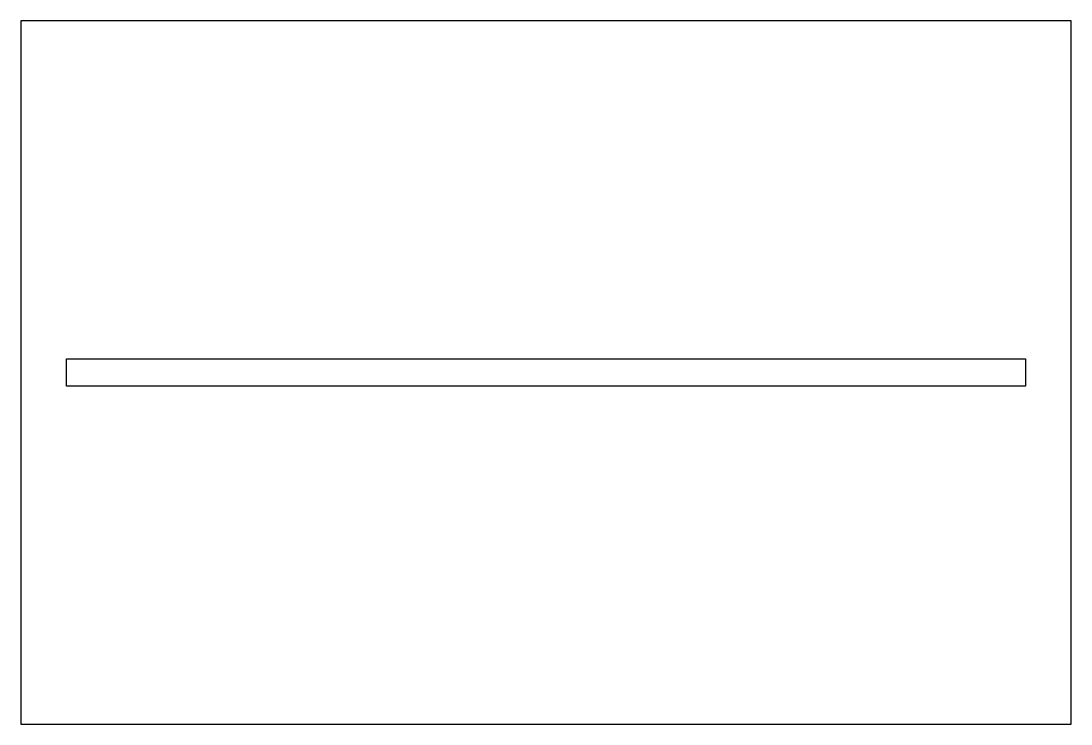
# Model space of a CAD drawing. Header units: millimetres. Extents: x -115 to 0, y 0 to 77.
import ezdxf

# ---------------------------------------------------------------- set-up
doc = ezdxf.new("R2010")
doc.units = ezdxf.units.MM

msp = doc.modelspace()

# ---------------------------------------------------------------- linework, layer by layer
for points in [[(-115, 77), (-115, 0), (0, 0), (0, 77)], [(-5, 40), (-5, 37), (-110, 37), (-110, 40)]]:
    msp.add_lwpolyline(points, close=True)

doc.saveas('drawing.dxf')
